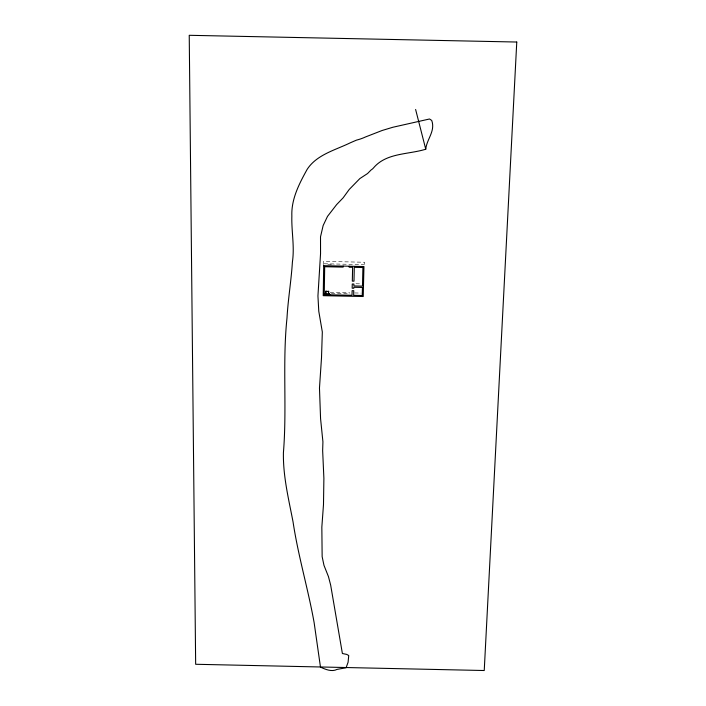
<?xml version="1.0" encoding="UTF-8"?>
<svg xmlns="http://www.w3.org/2000/svg" width="706" height="706" viewBox="0 0 706 706"><rect width="100%" height="100%" fill="white"/><g stroke="black" fill="none" stroke-linecap="round" stroke-linejoin="round"><path stroke-width="0.53" stroke-dasharray="3.53 2.65" d="M323.366 264.679L323.427 261.379L364.596 262.244L364.525 265.544M324.16 263.779L363.766 264.609M327.849 264.618L334.159 264.75M355.974 283.759L361.26 283.865M330.161 292.443L349.841 292.858M354.712 292.955L361.048 293.087M331.343 293.449L349.938 293.837"/><path stroke-width="1.06" d="M325.819 293.414L325.74 294.649M325.828 293.572L325.793 294.296M328.511 294.358L328.511 293.475M325.81 293.237L325.766 291.11L328.661 291.604M349.188 266.224L349.17 267.23L352.621 267.309L352.32 281.129L353.98 281.165L354.28 267.336L362.91 267.521L362.478 286.124L353.874 285.948L353.909 284.059L352.259 284.024L352.17 288.207L353.821 288.242L353.838 287.271L362.443 287.457L362.257 295.496L353.662 295.311L353.768 290.713L352.118 290.678L352.02 295.276L324.239 294.702L324.689 266.718L343.134 267.106L343.151 266.1M324.619 294.596C324.61 292.831 326.463 295.064 325.793 294.49M328.502 293.625L328.59 291.684L328.528 292.284M328.519 294.252C328.202 295.602 328.555 292.911 329.676 294.014L329.658 294.729L328.193 294.72M330.029 294.702L324.248 294.508M425.753 149.222C426.698 139.144 435.602 131.228 431.728 120.452L429.53 118.987L392.898 127.248L382.193 130.469L365.426 136.99A52.376 50.664 -89.9 0 1 356.565 140.106A274.775 265.509 -18.8 0 0 349.964 142.965C335.041 150.175 316.606 154.738 307.136 169.396C299.194 183.736 291.181 199.171 291.852 216.018C291.393 231.321 294.702 246.57 292.408 261.961C291.234 280.688 288.066 299.229 286.998 317.974C282.321 362.858 287.068 407.768 283.424 452.599C282.947 476.082 288.675 499.107 293.069 522.008C298.161 555.922 308.098 588.901 314.135 622.674L320.48 667.126C325.51 669.42 331.767 672.138 337.071 669.385L346.081 667.77L348.084 662.263L348.738 655.539L346.77 654.418L342.392 653.509L330.664 585.106L328.466 576.643L323.983 565.374L322.148 556.637L321.839 527.108L323.489 504.613L323.886 478.333L322.651 450.596L322.924 441.841L320.568 418.614L319.474 388.044L321.504 357.827L322.324 331.97L318.777 311.258L317.938 295.955L320.55 253.648L320.515 236.819L323.145 225.541L327.487 216.415L336.621 204.608L343.142 197.821L349.223 189.464L359.831 178.592L367.544 173.552L371.162 169.89A9.566 9.381 -84.2 0 0 373.58 167.834C386.376 152.69 408.183 154.667 425.753 149.222L415.613 109.465M325.854 291.684L326.878 291.481M329.623 294.04L329.667 294.702L328.828 294.561M328.581 294.711L328.599 293.987L328.44 294.631M326.128 291.304L325.687 291.543M328.519 293.299L328.546 292.46M324.689 294.376L325.069 294.428M327.84 291.49L328.634 291.163L328.564 291.816M324.875 294.261L325.484 294.552M328.352 293.749L325.978 293.696M325.81 292.611L325.845 292.796M328.872 293.996A0.9 0.891 14.9 0 1 329.384 294.014M324.954 293.917A0.9 0.891 17.2 0 1 325.466 293.934M323.701 265.694L323.224 295.673L363.228 296.511L363.943 266.541L323.701 265.694M516.766 42.033L484.237 670.523L195.659 664.275L189.234 35.3L516.766 42.033"/></g></svg>
